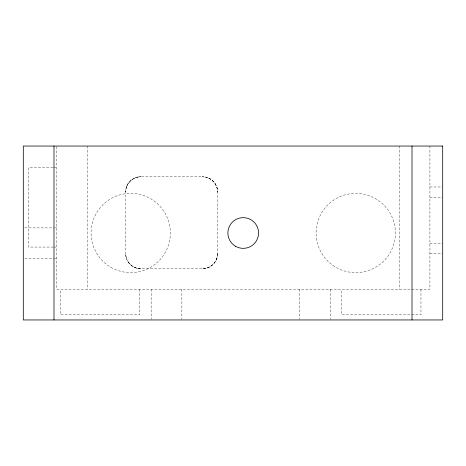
<?xml version="1.0" encoding="UTF-8"?>
<svg xmlns="http://www.w3.org/2000/svg" width="466" height="466" viewBox="0 0 466 466"><rect width="100%" height="100%" fill="white"/><g stroke="black" fill="none" stroke-linecap="round" stroke-linejoin="round"><path stroke-width="0.35" stroke-dasharray="2.33 1.75" d="M125.657 190.705L125.593 253.457L126.187 257.681M217.593 254.838L217.657 192.085C217.744 185.41 212.974 179.084 206.537 177.33M126.187 187.862C127.94 181.42 134.26 176.655 140.936 176.736L203.689 176.8M217.063 257.681C215.309 264.123 208.984 268.888 202.314 268.8L140.936 268.8C135.309 268.835 129.857 265.521 127.305 260.506M52.938 167.789L28.414 167.789L28.414 247.067L52.938 247.067M53.66 167.789L56.543 167.789M429.914 186.971L442.7 186.971M429.914 197.2L442.7 197.2M24.745 227.886L54.376 227.886M55.099 227.886L56.543 227.886M429.914 243.229L442.7 243.229M53.66 247.067L56.543 247.067M429.914 253.457L442.7 253.457M24.745 258.572L54.376 258.572M55.099 258.572L56.543 258.572M139.555 268.742C132.297 268.183 126.426 261.991 125.657 254.838M429.914 146.05L429.914 289.264L56.543 289.264L56.543 146.05M420.961 289.264L420.961 314.835L341.689 314.835L341.689 289.264M399.228 146.05L399.228 289.264M330.178 289.264L330.178 319.251M299.492 289.264L299.492 319.233M181.857 289.264L181.857 319.233M151.165 289.264L151.165 319.251M139.66 289.264L139.66 314.835L60.382 314.835L60.382 289.264M87.235 146.05L87.235 289.264M140.936 268.8A15.343 15.343 0 0 1 125.593 253.457M126.67 186.435L125.593 192.085A15.343 15.343 0 0 1 140.936 176.736C134.779 176.736 128.948 180.715 126.67 186.435M217.657 253.457C217.692 261.7 210.55 268.911 202.314 268.8A15.343 15.343 0 0 0 217.657 253.457M207.958 177.814L202.314 176.736A15.343 15.343 0 0 1 217.657 192.085C217.663 185.922 213.678 180.092 207.958 177.814M332.928 265.41A39.639 39.639 0 0 0 395.232 236.559A39.639 39.639 0 0 0 339.097 197.031A39.639 39.639 0 0 0 332.928 265.41M110.891 267.327A39.639 39.639 0 0 0 170.346 233A39.639 39.639 0 0 0 110.891 198.673A39.639 39.639 0 0 0 110.891 267.327"/><path stroke-width="0.7" d="M412.014 146.05L412.014 319.95M53.986 146.05L53.986 319.95M442.7 146.05L23.3 146.05L23.3 319.95L442.7 319.95L442.7 146.05M235.557 246.287A15.343 15.343 0 0 0 258.572 233A15.343 15.343 0 0 0 235.557 219.713A15.343 15.343 0 0 0 235.557 246.287"/></g></svg>
